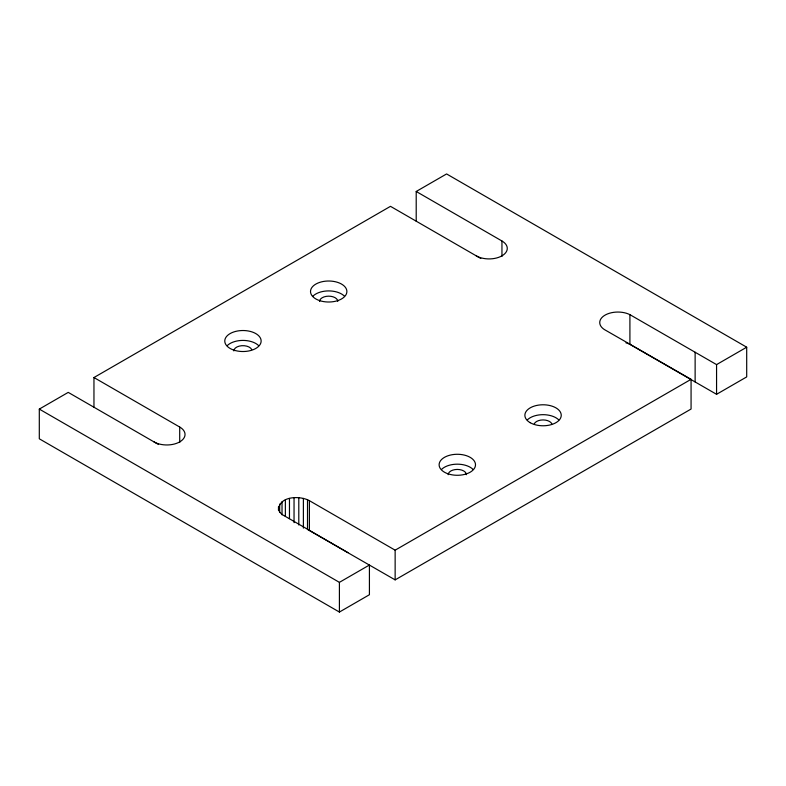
<?xml version="1.0" encoding="UTF-8"?>
<svg xmlns="http://www.w3.org/2000/svg" width="786" height="786" viewBox="0 0 786 786"><rect width="100%" height="100%" fill="white"/><g stroke="black" fill="none" stroke-linecap="round" stroke-linejoin="round"><path stroke-width="1.18" d="M278.47 510.36C278.578 495.995 299.702 495.327 309.399 500.672L395.142 550.18L691.071 379.324L691.071 409.034L395.142 579.881L307.513 529.45L307.513 499.749M39.3 409.093L339.405 582.357L369.42 565.026L369.42 594.727L339.405 612.058L39.3 438.794L39.3 409.093L68.235 392.381L158.536 444.512M93.956 407.236L93.956 377.535L390.485 206.335L480.786 258.466M416.207 221.19L416.207 191.479L446.595 173.942L746.7 347.206L746.7 376.907L716.567 394.307L629.91 344.356A18.186 10.503 0 0 0 625.961 342.834M691.071 379.324L605.927 330.444A18.186 10.503 0 0 1 604.238 315.628A18.186 10.503 0 0 1 629.91 314.655L716.567 364.606L746.7 347.206M416.207 191.479L501.949 240.988L501.949 256.433M93.956 377.535L179.709 427.034L179.709 442.479M347.982 552.656L282.135 514.545L279.737 512.177L278.49 509.534L278.47 506.793M716.567 364.606L716.567 394.307M695.129 352.226L695.129 381.927M629.91 314.655L629.91 344.356M395.142 550.18L395.142 579.881M339.405 582.357L339.405 612.058M309.399 500.672L309.399 530.373M303.386 498.393L303.386 528.094M298.798 497.695L298.798 525.019M294.043 497.705L294.043 522.661M289.464 498.432L289.464 518.632M285.367 499.817L285.367 516.451M282.027 501.763L282.027 514.83M279.669 504.14L279.669 512.462M312.936 296.165A18.186 10.503 0 0 1 344.445 296.165M227.193 345.673A18.186 10.503 0 0 1 258.702 345.673M319.597 301.5A9.098 5.247 0 0 1 328.538 296.165A9.098 5.247 0 0 1 337.784 301.333M233.855 350.92A9.098 5.247 0 0 1 241.754 345.712A9.098 5.247 0 0 1 251.726 349.564M527.298 419.93A18.186 10.503 0 0 1 558.807 419.93M534.274 423.821A9.098 5.247 0 0 1 543.057 419.93A9.098 5.247 0 0 1 551.841 423.821M441.555 469.429A18.186 10.503 0 0 1 473.064 469.429M448.216 474.685A9.098 5.247 0 0 1 457.305 469.429A9.098 5.247 0 0 1 466.403 474.685M501.949 240.988A18.186 10.503 0 0 1 501.949 255.843A18.186 10.503 0 0 1 476.228 255.843M179.709 427.034A18.186 10.503 0 0 1 179.709 441.889A18.186 10.503 0 0 1 153.977 441.889M319.597 300.606A18.186 10.503 0 0 0 346.881 291.518A18.186 10.503 0 0 0 319.597 282.42A18.186 10.503 0 0 0 319.597 300.606M233.855 350.114A18.186 10.503 0 0 0 261.139 341.016A18.186 10.503 0 0 0 233.855 331.928A18.186 10.503 0 0 0 233.855 350.114M530.196 422.701A18.186 10.503 0 0 0 560.624 417.995A18.186 10.503 0 0 0 538.351 405.134A18.186 10.503 0 0 0 530.196 422.701M448.216 473.879A18.186 10.503 0 0 0 475.501 464.781A18.186 10.503 0 0 0 448.216 455.684A18.186 10.503 0 0 0 448.216 473.879"/></g></svg>
